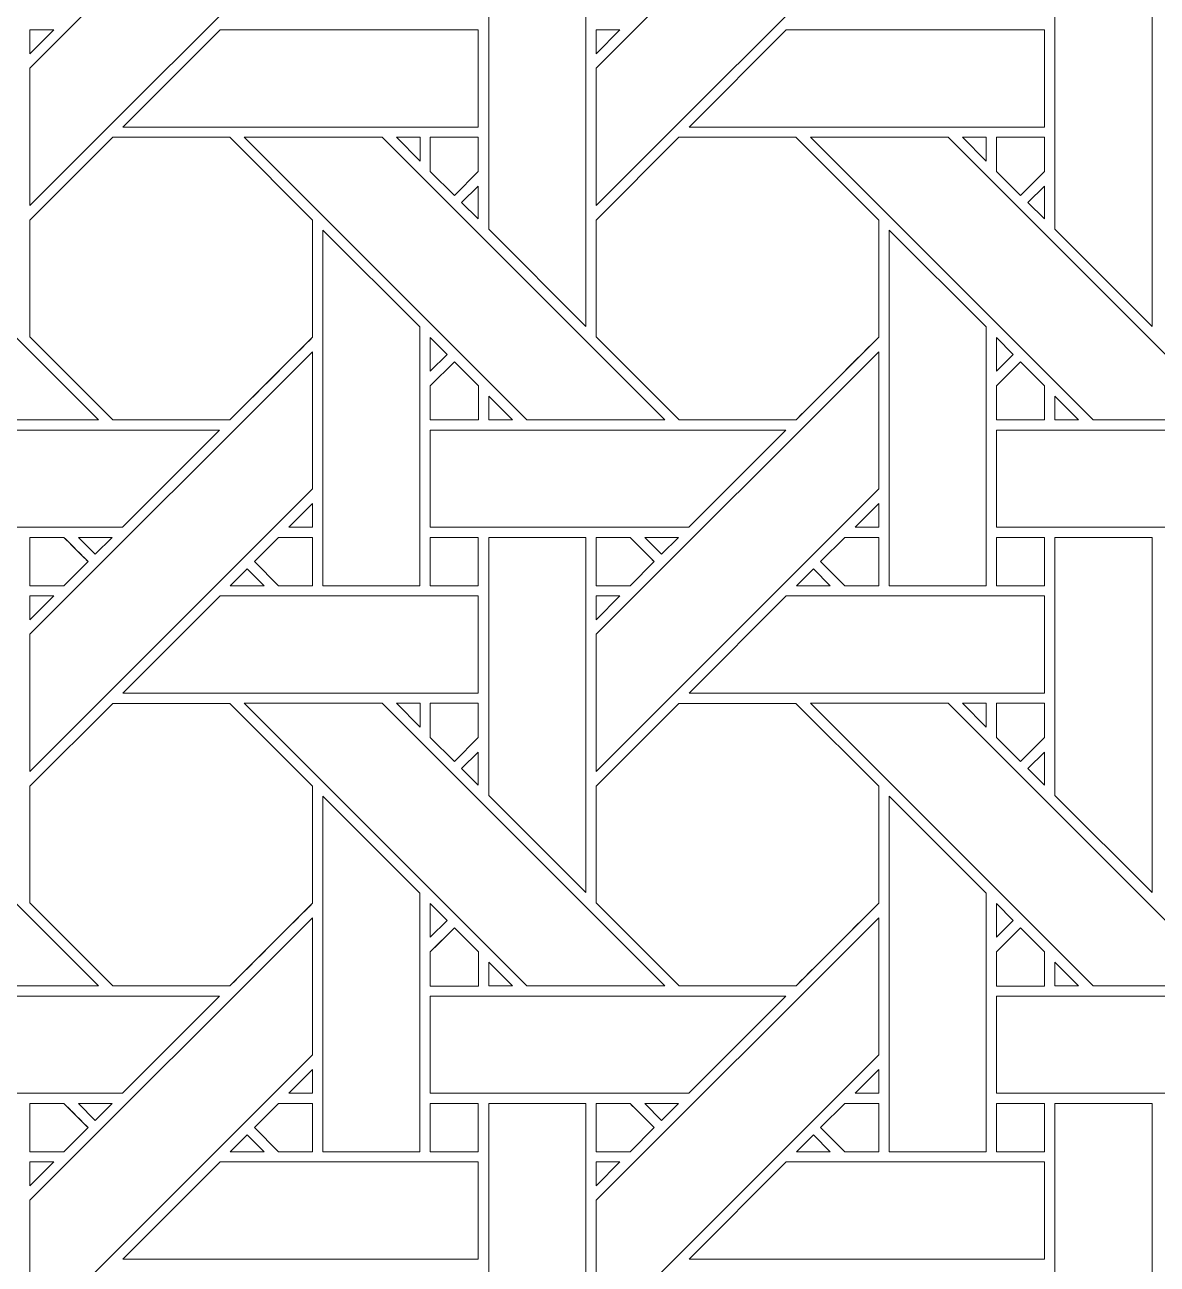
# Model space of a CAD drawing. Header units: inches. Extents: x 2.4 to 22.4, y -0.9 to 19.1.
# Drawn here: x 12.612 to 14.509, y 6.02 to 8.097 of the extents above; entities that cross this region are included whole.
import ezdxf

# ---------------------------------------------------------------- set-up
doc = ezdxf.new("R2010")
doc.units = ezdxf.units.IN
doc.header["$MEASUREMENT"] = 0
doc.layers.add('Design', color=7, linetype='Continuous', lineweight=0)

msp = doc.modelspace()

# ---------------------------------------------------------------- linework, layer by layer
at = {"layer": 'Design'}
for points, knots in [([(12.3829, 19.0948), (6.86, 19.0948), (2.3829, 14.6176), (2.3829, 9.0948), (2.3829, 3.5719), (6.86, -0.9052), (12.3829, -0.9052), (17.9057, -0.9052), (22.3829, 3.5719), (22.3829, 9.0948), (22.3829, 14.6176), (17.9057, 19.0948), (12.3829, 19.0948)], [0, 0, 0, 0, 1, 1, 1, 2, 2, 2, 3, 3, 3, 4, 4, 4, 4]), ([(12.3829, 17.972), (7.4801, 17.972), (3.5056, 13.9975), (3.5056, 9.0948), (3.5056, 4.192), (7.4801, 0.2175), (12.3829, 0.2175), (17.2856, 0.2175), (21.2601, 4.192), (21.2601, 9.0948), (21.2601, 13.9975), (17.2856, 17.972), (12.3829, 17.972)], [0, 0, 0, 0, 1, 1, 1, 2, 2, 2, 3, 3, 3, 4, 4, 4, 4]), ([(12.6204, 8.0244), (12.6204, 8.0244), (13.0941, 8.498), (13.0941, 8.498), (13.0941, 8.498), (13.0941, 8.2679), (13.0941, 8.2679), (13.0941, 8.2679), (12.6204, 7.7943), (12.6204, 7.7943), (12.6204, 7.7943), (12.6204, 8.0244), (12.6204, 8.0244)], [0, 0, 0, 0, 1, 1, 1, 2, 2, 2, 3, 3, 3, 4, 4, 4, 4]), ([(14.0428, 8.2679), (14.0428, 8.2679), (13.5691, 7.7943), (13.5691, 7.7943), (13.5691, 7.7943), (13.5691, 8.0244), (13.5691, 8.0244), (13.5691, 8.0244), (14.0428, 8.498), (14.0428, 8.498), (14.0428, 8.498), (14.0428, 8.2679), (14.0428, 8.2679)], [0, 0, 0, 0, 1, 1, 1, 2, 2, 2, 3, 3, 3, 4, 4, 4, 4]), ([(13.552, 8.1865), (13.552, 8.1865), (13.552, 7.5914), (13.552, 7.5914), (13.552, 7.5914), (13.3891, 7.7543), (13.3891, 7.7543), (13.3891, 7.7543), (13.3891, 8.1865), (13.3891, 8.1865), (13.3891, 8.1865), (13.552, 8.1865), (13.552, 8.1865)], [0, 0, 0, 0, 1, 1, 1, 2, 2, 2, 3, 3, 3, 4, 4, 4, 4]), ([(14.5007, 7.5914), (14.5007, 7.5914), (14.3378, 7.7543), (14.3378, 7.7543), (14.3378, 7.7543), (14.3378, 8.1865), (14.3378, 8.1865), (14.3378, 8.1865), (14.5007, 8.1865), (14.5007, 8.1865), (14.5007, 8.1865), (14.5007, 7.5914), (14.5007, 7.5914)], [0, 0, 0, 0, 1, 1, 1, 2, 2, 2, 3, 3, 3, 4, 4, 4, 4]), ([(12.6602, 8.0885), (12.6602, 8.0885), (12.6204, 8.0487), (12.6204, 8.0487), (12.6204, 8.0487), (12.6204, 8.0885), (12.6204, 8.0885), (12.6204, 8.0885), (12.6602, 8.0885), (12.6602, 8.0885)], [0, 0, 0, 0, 1, 1, 1, 2, 2, 2, 3, 3, 3, 3]), ([(12.9391, 8.0885), (12.9391, 8.0885), (13.3715, 8.0885), (13.3715, 8.0885), (13.3715, 8.0885), (13.3715, 7.9257), (13.3715, 7.9257), (13.3715, 7.9257), (12.7762, 7.9257), (12.7762, 7.9257), (12.7762, 7.9257), (12.9391, 8.0885), (12.9391, 8.0885)], [0, 0, 0, 0, 1, 1, 1, 2, 2, 2, 3, 3, 3, 4, 4, 4, 4]), ([(13.609, 8.0885), (13.609, 8.0885), (13.5691, 8.0487), (13.5691, 8.0487), (13.5691, 8.0487), (13.5691, 8.0885), (13.5691, 8.0885), (13.5691, 8.0885), (13.609, 8.0885), (13.609, 8.0885)], [0, 0, 0, 0, 1, 1, 1, 2, 2, 2, 3, 3, 3, 3]), ([(14.3203, 8.0885), (14.3203, 8.0885), (14.3203, 7.9257), (14.3203, 7.9257), (14.3203, 7.9257), (13.725, 7.9257), (13.725, 7.9257), (13.725, 7.9257), (13.8878, 8.0885), (13.8878, 8.0885), (13.8878, 8.0885), (14.3203, 8.0885), (14.3203, 8.0885)], [0, 0, 0, 0, 1, 1, 1, 2, 2, 2, 3, 3, 3, 4, 4, 4, 4]), ([(12.0308, 7.9086), (12.0308, 7.9086), (12.2618, 7.9086), (12.2618, 7.9086), (12.2618, 7.9086), (12.7354, 7.435), (12.7354, 7.435), (12.7354, 7.435), (12.5044, 7.435), (12.5044, 7.435), (12.5044, 7.435), (12.0308, 7.9086), (12.0308, 7.9086)], [0, 0, 0, 0, 1, 1, 1, 2, 2, 2, 3, 3, 3, 4, 4, 4, 4]), ([(12.7591, 7.9086), (12.7591, 7.9086), (12.9553, 7.9086), (12.9553, 7.9086), (12.9553, 7.9086), (13.0941, 7.7699), (13.0941, 7.7699), (13.0941, 7.7699), (13.0941, 7.5737), (13.0941, 7.5737), (13.0763, 7.5557), (12.9643, 7.444), (12.9553, 7.435), (12.9553, 7.435), (12.7596, 7.435), (12.7596, 7.435), (12.7596, 7.435), (12.6204, 7.5742), (12.6204, 7.5742), (12.6204, 7.5742), (12.6204, 7.7699), (12.6204, 7.7699), (12.6204, 7.7699), (12.7591, 7.9086), (12.7591, 7.9086)], [0, 0, 0, 0, 1, 1, 1, 2, 2, 2, 3, 3, 3, 4, 4, 4, 5, 5, 5, 6, 6, 6, 7, 7, 7, 8, 8, 8, 8]), ([(12.6204, 7.5742), (12.6204, 7.5742), (12.6204, 7.7699), (12.6204, 7.7699), (12.6204, 7.7699), (12.7591, 7.9086), (12.7591, 7.9086), (12.7591, 7.9086), (12.9553, 7.9086), (12.9553, 7.9086), (12.9553, 7.9086), (13.0941, 7.7699), (13.0941, 7.7699), (13.0941, 7.7699), (13.0941, 7.5737), (13.0941, 7.5737), (13.0757, 7.5551), (12.9639, 7.4435), (12.9553, 7.435), (12.9553, 7.435), (12.7596, 7.435), (12.7596, 7.435), (12.7596, 7.435), (12.6204, 7.5742), (12.6204, 7.5742)], [0, 0, 0, 0, 1, 1, 1, 2, 2, 2, 3, 3, 3, 4, 4, 4, 5, 5, 5, 6, 6, 6, 7, 7, 7, 8, 8, 8, 8]), ([(12.9795, 7.9086), (12.9795, 7.9086), (13.2105, 7.9086), (13.2105, 7.9086), (13.2105, 7.9086), (13.6841, 7.435), (13.6841, 7.435), (13.6841, 7.435), (13.4531, 7.435), (13.4531, 7.435), (13.4531, 7.435), (12.9795, 7.9086), (12.9795, 7.9086)], [0, 0, 0, 0, 1, 1, 1, 2, 2, 2, 3, 3, 3, 4, 4, 4, 4]), ([(13.2741, 7.9086), (13.2741, 7.9086), (13.2741, 7.8688), (13.2741, 7.8688), (13.2741, 7.8688), (13.2346, 7.9086), (13.2346, 7.9086), (13.2346, 7.9086), (13.2741, 7.9086), (13.2741, 7.9086)], [0, 0, 0, 0, 1, 1, 1, 2, 2, 2, 3, 3, 3, 3]), ([(13.2913, 7.8514), (13.2913, 7.8514), (13.2913, 7.9086), (13.2913, 7.9086), (13.2913, 7.9086), (13.3715, 7.9086), (13.3715, 7.9086), (13.3715, 7.9086), (13.3715, 7.851), (13.3715, 7.851), (13.3715, 7.851), (13.3316, 7.8111), (13.3316, 7.8111), (13.3316, 7.8111), (13.2913, 7.8514), (13.2913, 7.8514)], [0, 0, 0, 0, 1, 1, 1, 2, 2, 2, 3, 3, 3, 4, 4, 4, 5, 5, 5, 5]), ([(13.3316, 7.8111), (13.3316, 7.8111), (13.2913, 7.8514), (13.2913, 7.8514), (13.2913, 7.8514), (13.2913, 7.9086), (13.2913, 7.9086), (13.2913, 7.9086), (13.3715, 7.9086), (13.3715, 7.9086), (13.3715, 7.9086), (13.3715, 7.851), (13.3715, 7.851), (13.3715, 7.851), (13.3316, 7.8111), (13.3316, 7.8111)], [0, 0, 0, 0, 1, 1, 1, 2, 2, 2, 3, 3, 3, 4, 4, 4, 5, 5, 5, 5]), ([(13.7078, 7.9086), (13.7078, 7.9086), (13.904, 7.9086), (13.904, 7.9086), (13.904, 7.9086), (14.0428, 7.7699), (14.0428, 7.7699), (14.0428, 7.7699), (14.0428, 7.5737), (14.0428, 7.5737), (14.025, 7.5557), (13.9131, 7.444), (13.9041, 7.435), (13.9041, 7.435), (13.7084, 7.435), (13.7084, 7.435), (13.7084, 7.435), (13.5691, 7.5742), (13.5691, 7.5742), (13.5691, 7.5742), (13.5691, 7.7699), (13.5691, 7.7699), (13.5691, 7.7699), (13.7078, 7.9086), (13.7078, 7.9086)], [0, 0, 0, 0, 1, 1, 1, 2, 2, 2, 3, 3, 3, 4, 4, 4, 5, 5, 5, 6, 6, 6, 7, 7, 7, 8, 8, 8, 8]), ([(13.5691, 7.5742), (13.5691, 7.5742), (13.5691, 7.7699), (13.5691, 7.7699), (13.5691, 7.7699), (13.7078, 7.9086), (13.7078, 7.9086), (13.7078, 7.9086), (13.904, 7.9086), (13.904, 7.9086), (13.904, 7.9086), (14.0428, 7.7699), (14.0428, 7.7699), (14.0428, 7.7699), (14.0428, 7.5737), (14.0428, 7.5737), (14.0248, 7.5555), (13.9129, 7.4438), (13.9041, 7.435), (13.9041, 7.435), (13.7084, 7.435), (13.7084, 7.435), (13.7084, 7.435), (13.5691, 7.5742), (13.5691, 7.5742)], [0, 0, 0, 0, 1, 1, 1, 2, 2, 2, 3, 3, 3, 4, 4, 4, 5, 5, 5, 6, 6, 6, 7, 7, 7, 8, 8, 8, 8]), ([(13.9283, 7.9086), (13.9283, 7.9086), (14.1592, 7.9086), (14.1592, 7.9086), (14.1592, 7.9086), (14.6329, 7.435), (14.6329, 7.435), (14.6329, 7.435), (14.4018, 7.435), (14.4018, 7.435), (14.4018, 7.435), (13.9283, 7.9086), (13.9283, 7.9086)], [0, 0, 0, 0, 1, 1, 1, 2, 2, 2, 3, 3, 3, 4, 4, 4, 4]), ([(14.2228, 7.9086), (14.2228, 7.9086), (14.2228, 7.8688), (14.2228, 7.8688), (14.2228, 7.8688), (14.1833, 7.9086), (14.1833, 7.9086), (14.1833, 7.9086), (14.2228, 7.9086), (14.2228, 7.9086)], [0, 0, 0, 0, 1, 1, 1, 2, 2, 2, 3, 3, 3, 3]), ([(14.3203, 7.9086), (14.3203, 7.9086), (14.3203, 7.851), (14.3203, 7.851), (14.3203, 7.851), (14.2803, 7.8111), (14.2803, 7.8111), (14.2803, 7.8111), (14.24, 7.8514), (14.24, 7.8514), (14.24, 7.8514), (14.24, 7.9086), (14.24, 7.9086), (14.24, 7.9086), (14.3203, 7.9086), (14.3203, 7.9086)], [0, 0, 0, 0, 1, 1, 1, 2, 2, 2, 3, 3, 3, 4, 4, 4, 5, 5, 5, 5]), ([(14.2803, 7.8111), (14.2803, 7.8111), (14.24, 7.8514), (14.24, 7.8514), (14.24, 7.8514), (14.24, 7.9086), (14.24, 7.9086), (14.24, 7.9086), (14.3203, 7.9086), (14.3203, 7.9086), (14.3203, 7.9086), (14.3203, 7.851), (14.3203, 7.851), (14.3203, 7.851), (14.2803, 7.8111), (14.2803, 7.8111)], [0, 0, 0, 0, 1, 1, 1, 2, 2, 2, 3, 3, 3, 4, 4, 4, 5, 5, 5, 5]), ([(13.3715, 7.8268), (13.3715, 7.8268), (13.3715, 7.7716), (13.3715, 7.7716), (13.3715, 7.7716), (13.3438, 7.799), (13.3438, 7.799), (13.3438, 7.799), (13.3715, 7.8268), (13.3715, 7.8268)], [0, 0, 0, 0, 1, 1, 1, 2, 2, 2, 3, 3, 3, 3]), ([(14.3203, 7.8268), (14.3203, 7.8268), (14.3203, 7.7716), (14.3203, 7.7716), (14.3203, 7.7716), (14.2925, 7.799), (14.2925, 7.799), (14.2925, 7.799), (14.3203, 7.8268), (14.3203, 7.8268)], [0, 0, 0, 0, 1, 1, 1, 2, 2, 2, 3, 3, 3, 3]), ([(13.274, 7.5906), (13.274, 7.5906), (13.274, 7.157), (13.274, 7.157), (13.274, 7.157), (13.1112, 7.157), (13.1112, 7.157), (13.1112, 7.157), (13.1112, 7.7528), (13.1112, 7.7528), (13.1112, 7.7528), (13.274, 7.5906), (13.274, 7.5906)], [0, 0, 0, 0, 1, 1, 1, 2, 2, 2, 3, 3, 3, 4, 4, 4, 4]), ([(14.2227, 7.5906), (14.2227, 7.5906), (14.2227, 7.157), (14.2227, 7.157), (14.2227, 7.157), (14.0599, 7.157), (14.0599, 7.157), (14.0599, 7.157), (14.0599, 7.7528), (14.0599, 7.7528), (14.0599, 7.7528), (14.2227, 7.5906), (14.2227, 7.5906)], [0, 0, 0, 0, 1, 1, 1, 2, 2, 2, 3, 3, 3, 4, 4, 4, 4]), ([(13.2913, 7.5164), (13.2913, 7.5164), (13.2913, 7.5732), (13.2913, 7.5732), (13.2913, 7.5732), (13.3195, 7.5446), (13.3195, 7.5446), (13.3195, 7.5446), (13.2913, 7.5164), (13.2913, 7.5164)], [0, 0, 0, 0, 1, 1, 1, 2, 2, 2, 3, 3, 3, 3]), ([(14.24, 7.5164), (14.24, 7.5164), (14.24, 7.5732), (14.24, 7.5732), (14.24, 7.5732), (14.2682, 7.5446), (14.2682, 7.5446), (14.2682, 7.5446), (14.24, 7.5164), (14.24, 7.5164)], [0, 0, 0, 0, 1, 1, 1, 2, 2, 2, 3, 3, 3, 3]), ([(12.6204, 7.0756), (12.6204, 7.0756), (13.0941, 7.5492), (13.0941, 7.5492), (13.0941, 7.5492), (13.0941, 7.3192), (13.0941, 7.3192), (13.0941, 7.3192), (12.6204, 6.8455), (12.6204, 6.8455), (12.6204, 6.8455), (12.6204, 7.0756), (12.6204, 7.0756)], [0, 0, 0, 0, 1, 1, 1, 2, 2, 2, 3, 3, 3, 4, 4, 4, 4]), ([(13.5691, 7.0756), (13.5691, 7.0756), (14.0428, 7.5492), (14.0428, 7.5492), (14.0428, 7.5492), (14.0428, 7.3192), (14.0428, 7.3192), (14.0428, 7.3192), (13.5691, 6.8455), (13.5691, 6.8455), (13.5691, 6.8455), (13.5691, 7.0756), (13.5691, 7.0756)], [0, 0, 0, 0, 1, 1, 1, 2, 2, 2, 3, 3, 3, 4, 4, 4, 4]), ([(13.2913, 7.4347), (13.2913, 7.4347), (13.2913, 7.492), (13.2913, 7.492), (13.2913, 7.492), (13.3316, 7.5323), (13.3316, 7.5323), (13.3316, 7.5323), (13.3719, 7.492), (13.3719, 7.492), (13.3719, 7.492), (13.3719, 7.4347), (13.3719, 7.4347), (13.3719, 7.4347), (13.2913, 7.4347), (13.2913, 7.4347)], [0, 0, 0, 0, 1, 1, 1, 2, 2, 2, 3, 3, 3, 4, 4, 4, 5, 5, 5, 5]), ([(13.3316, 7.5323), (13.3316, 7.5323), (13.3719, 7.492), (13.3719, 7.492), (13.3719, 7.492), (13.3719, 7.4347), (13.3719, 7.4347), (13.3719, 7.4347), (13.2913, 7.4347), (13.2913, 7.4347), (13.2913, 7.4347), (13.2913, 7.492), (13.2913, 7.492), (13.2913, 7.492), (13.3316, 7.5323), (13.3316, 7.5323)], [0, 0, 0, 0, 1, 1, 1, 2, 2, 2, 3, 3, 3, 4, 4, 4, 5, 5, 5, 5]), ([(14.24, 7.4347), (14.24, 7.4347), (14.24, 7.492), (14.24, 7.492), (14.24, 7.492), (14.2803, 7.5323), (14.2803, 7.5323), (14.2803, 7.5323), (14.3207, 7.492), (14.3207, 7.492), (14.3207, 7.492), (14.3207, 7.4347), (14.3207, 7.4347), (14.3207, 7.4347), (14.24, 7.4347), (14.24, 7.4347)], [0, 0, 0, 0, 1, 1, 1, 2, 2, 2, 3, 3, 3, 4, 4, 4, 5, 5, 5, 5]), ([(14.24, 7.492), (14.24, 7.492), (14.2803, 7.5323), (14.2803, 7.5323), (14.2803, 7.5323), (14.3207, 7.492), (14.3207, 7.492), (14.3207, 7.492), (14.3207, 7.4347), (14.3207, 7.4347), (14.3207, 7.4347), (14.24, 7.4347), (14.24, 7.4347), (14.24, 7.4347), (14.24, 7.492), (14.24, 7.492)], [0, 0, 0, 0, 1, 1, 1, 2, 2, 2, 3, 3, 3, 4, 4, 4, 5, 5, 5, 5]), ([(13.4289, 7.4349), (13.4289, 7.4349), (13.3892, 7.4349), (13.3892, 7.4349), (13.3892, 7.4349), (13.3892, 7.4747), (13.3892, 7.4747), (13.3892, 7.4747), (13.4289, 7.4349), (13.4289, 7.4349)], [0, 0, 0, 0, 1, 1, 1, 2, 2, 2, 3, 3, 3, 3]), ([(14.3776, 7.4349), (14.3776, 7.4349), (14.3379, 7.4349), (14.3379, 7.4349), (14.3379, 7.4349), (14.3379, 7.4747), (14.3379, 7.4747), (14.3379, 7.4747), (14.3776, 7.4349), (14.3776, 7.4349)], [0, 0, 0, 0, 1, 1, 1, 2, 2, 2, 3, 3, 3, 3]), ([(12.3425, 7.255), (12.3425, 7.255), (12.3425, 7.4177), (12.3425, 7.4177), (12.3425, 7.4177), (12.9382, 7.4177), (12.9382, 7.4177), (12.9382, 7.4177), (12.7755, 7.255), (12.7755, 7.255), (12.7755, 7.255), (12.3425, 7.255), (12.3425, 7.255)], [0, 0, 0, 0, 1, 1, 1, 2, 2, 2, 3, 3, 3, 4, 4, 4, 4]), ([(13.2913, 7.255), (13.2913, 7.255), (13.2913, 7.4177), (13.2913, 7.4177), (13.2913, 7.4177), (13.887, 7.4177), (13.887, 7.4177), (13.887, 7.4177), (13.7242, 7.255), (13.7242, 7.255), (13.7242, 7.255), (13.2913, 7.255), (13.2913, 7.255)], [0, 0, 0, 0, 1, 1, 1, 2, 2, 2, 3, 3, 3, 4, 4, 4, 4]), ([(14.24, 7.255), (14.24, 7.255), (14.24, 7.4177), (14.24, 7.4177), (14.24, 7.4177), (14.8357, 7.4177), (14.8357, 7.4177), (14.8357, 7.4177), (14.673, 7.255), (14.673, 7.255), (14.673, 7.255), (14.24, 7.255), (14.24, 7.255)], [0, 0, 0, 0, 1, 1, 1, 2, 2, 2, 3, 3, 3, 4, 4, 4, 4]), ([(13.0543, 7.255), (13.0543, 7.255), (13.0941, 7.2948), (13.0941, 7.2948), (13.0941, 7.2948), (13.0941, 7.255), (13.0941, 7.255), (13.0941, 7.255), (13.0543, 7.255), (13.0543, 7.255)], [0, 0, 0, 0, 1, 1, 1, 2, 2, 2, 3, 3, 3, 3]), ([(14.003, 7.255), (14.003, 7.255), (14.0428, 7.2948), (14.0428, 7.2948), (14.0428, 7.2948), (14.0428, 7.255), (14.0428, 7.255), (14.0428, 7.255), (14.003, 7.255), (14.003, 7.255)], [0, 0, 0, 0, 1, 1, 1, 2, 2, 2, 3, 3, 3, 3]), ([(12.6775, 7.2377), (12.6826, 7.2326), (12.7134, 7.2018), (12.7178, 7.1974), (12.7178, 7.1974), (12.6774, 7.1569), (12.6774, 7.1569), (12.6774, 7.1569), (12.6204, 7.1569), (12.6204, 7.1569), (12.6204, 7.1569), (12.6204, 7.2377), (12.6204, 7.2377), (12.6204, 7.2377), (12.6775, 7.2377), (12.6775, 7.2377)], [0, 0, 0, 0, 1, 1, 1, 2, 2, 2, 3, 3, 3, 4, 4, 4, 5, 5, 5, 5]), ([(12.7178, 7.1974), (12.7178, 7.1974), (12.6774, 7.1569), (12.6774, 7.1569), (12.6774, 7.1569), (12.6204, 7.1569), (12.6204, 7.1569), (12.6204, 7.1569), (12.6204, 7.2377), (12.6204, 7.2377), (12.6204, 7.2377), (12.6775, 7.2377), (12.6775, 7.2377), (12.6829, 7.2323), (12.7178, 7.1974), (12.7178, 7.1974)], [0, 0, 0, 0, 1, 1, 1, 2, 2, 2, 3, 3, 3, 4, 4, 4, 5, 5, 5, 5]), ([(12.7018, 7.2377), (12.7018, 7.2377), (12.7583, 7.2377), (12.7583, 7.2377), (12.7583, 7.2377), (12.73, 7.2096), (12.73, 7.2096), (12.73, 7.2096), (12.7018, 7.2377), (12.7018, 7.2377)], [0, 0, 0, 0, 1, 1, 1, 2, 2, 2, 3, 3, 3, 3]), ([(13.037, 7.1569), (13.037, 7.1569), (12.9966, 7.1973), (12.9966, 7.1973), (12.9966, 7.1973), (13.037, 7.2377), (13.037, 7.2377), (13.037, 7.2377), (13.0941, 7.2377), (13.0941, 7.2377), (13.0941, 7.2377), (13.0941, 7.1569), (13.0941, 7.1569), (13.0941, 7.1569), (13.037, 7.1569), (13.037, 7.1569)], [0, 0, 0, 0, 1, 1, 1, 2, 2, 2, 3, 3, 3, 4, 4, 4, 5, 5, 5, 5]), ([(12.9966, 7.1973), (12.9966, 7.1973), (13.037, 7.2377), (13.037, 7.2377), (13.037, 7.2377), (13.0941, 7.2377), (13.0941, 7.2377), (13.0941, 7.2377), (13.0941, 7.1569), (13.0941, 7.1569), (13.0941, 7.1569), (13.037, 7.1569), (13.037, 7.1569), (13.037, 7.1569), (12.9966, 7.1973), (12.9966, 7.1973)], [0, 0, 0, 0, 1, 1, 1, 2, 2, 2, 3, 3, 3, 4, 4, 4, 5, 5, 5, 5]), ([(13.2913, 7.1569), (13.2913, 7.1569), (13.2913, 7.2377), (13.2913, 7.2377), (13.2913, 7.2377), (13.3715, 7.2377), (13.3715, 7.2377), (13.3715, 7.2377), (13.3715, 7.1569), (13.3715, 7.1569), (13.3715, 7.1569), (13.2913, 7.1569), (13.2913, 7.1569)], [0, 0, 0, 0, 1, 1, 1, 2, 2, 2, 3, 3, 3, 4, 4, 4, 4]), ([(13.3715, 7.2377), (13.3715, 7.2377), (13.3715, 7.1569), (13.3715, 7.1569), (13.3715, 7.1569), (13.2913, 7.1569), (13.2913, 7.1569), (13.2913, 7.1569), (13.2913, 7.2377), (13.2913, 7.2377), (13.2913, 7.2377), (13.3715, 7.2377), (13.3715, 7.2377)], [0, 0, 0, 0, 1, 1, 1, 2, 2, 2, 3, 3, 3, 4, 4, 4, 4]), ([(13.552, 7.2377), (13.552, 7.2377), (13.552, 6.6426), (13.552, 6.6426), (13.552, 6.6426), (13.3891, 6.8055), (13.3891, 6.8055), (13.3891, 6.8055), (13.3891, 7.2377), (13.3891, 7.2377), (13.3891, 7.2377), (13.552, 7.2377), (13.552, 7.2377)], [0, 0, 0, 0, 1, 1, 1, 2, 2, 2, 3, 3, 3, 4, 4, 4, 4]), ([(13.6262, 7.2377), (13.6313, 7.2326), (13.6621, 7.2018), (13.6665, 7.1974), (13.6665, 7.1974), (13.6261, 7.1569), (13.6261, 7.1569), (13.6261, 7.1569), (13.5691, 7.1569), (13.5691, 7.1569), (13.5691, 7.1569), (13.5691, 7.2377), (13.5691, 7.2377), (13.5691, 7.2377), (13.6262, 7.2377), (13.6262, 7.2377)], [0, 0, 0, 0, 1, 1, 1, 2, 2, 2, 3, 3, 3, 4, 4, 4, 5, 5, 5, 5]), ([(13.5691, 7.1569), (13.5691, 7.1569), (13.5691, 7.2377), (13.5691, 7.2377), (13.5691, 7.2377), (13.6262, 7.2377), (13.6262, 7.2377), (13.6316, 7.2323), (13.6665, 7.1974), (13.6665, 7.1974), (13.6665, 7.1974), (13.6261, 7.1569), (13.6261, 7.1569), (13.6261, 7.1569), (13.5691, 7.1569), (13.5691, 7.1569)], [0, 0, 0, 0, 1, 1, 1, 2, 2, 2, 3, 3, 3, 4, 4, 4, 5, 5, 5, 5]), ([(13.6505, 7.2377), (13.6505, 7.2377), (13.707, 7.2377), (13.707, 7.2377), (13.707, 7.2377), (13.6787, 7.2096), (13.6787, 7.2096), (13.6787, 7.2096), (13.6505, 7.2377), (13.6505, 7.2377)], [0, 0, 0, 0, 1, 1, 1, 2, 2, 2, 3, 3, 3, 3]), ([(14.0428, 7.2377), (14.0428, 7.2377), (14.0428, 7.1569), (14.0428, 7.1569), (14.0428, 7.1569), (13.9857, 7.1569), (13.9857, 7.1569), (13.9857, 7.1569), (13.9453, 7.1973), (13.9453, 7.1973), (13.9453, 7.1973), (13.9858, 7.2377), (13.9858, 7.2377), (13.9858, 7.2377), (14.0428, 7.2377), (14.0428, 7.2377)], [0, 0, 0, 0, 1, 1, 1, 2, 2, 2, 3, 3, 3, 4, 4, 4, 5, 5, 5, 5]), ([(13.9453, 7.1973), (13.9453, 7.1973), (13.9858, 7.2377), (13.9858, 7.2377), (13.9858, 7.2377), (14.0428, 7.2377), (14.0428, 7.2377), (14.0428, 7.2377), (14.0428, 7.1569), (14.0428, 7.1569), (14.0428, 7.1569), (13.9857, 7.1569), (13.9857, 7.1569), (13.9857, 7.1569), (13.9453, 7.1973), (13.9453, 7.1973)], [0, 0, 0, 0, 1, 1, 1, 2, 2, 2, 3, 3, 3, 4, 4, 4, 5, 5, 5, 5]), ([(14.24, 7.2377), (14.24, 7.2377), (14.3203, 7.2377), (14.3203, 7.2377), (14.3203, 7.2377), (14.3203, 7.1569), (14.3203, 7.1569), (14.3203, 7.1569), (14.24, 7.1569), (14.24, 7.1569), (14.24, 7.1569), (14.24, 7.2377), (14.24, 7.2377)], [0, 0, 0, 0, 1, 1, 1, 2, 2, 2, 3, 3, 3, 4, 4, 4, 4]), ([(14.24, 7.1569), (14.24, 7.1569), (14.24, 7.2377), (14.24, 7.2377), (14.24, 7.2377), (14.3203, 7.2377), (14.3203, 7.2377), (14.3203, 7.2377), (14.3203, 7.1569), (14.3203, 7.1569), (14.3203, 7.1569), (14.24, 7.1569), (14.24, 7.1569)], [0, 0, 0, 0, 1, 1, 1, 2, 2, 2, 3, 3, 3, 4, 4, 4, 4]), ([(14.5007, 7.2377), (14.5007, 7.2377), (14.5007, 6.6426), (14.5007, 6.6426), (14.5007, 6.6426), (14.3378, 6.8055), (14.3378, 6.8055), (14.3378, 6.8055), (14.3378, 7.2377), (14.3378, 7.2377), (14.3378, 7.2377), (14.5007, 7.2377), (14.5007, 7.2377)], [0, 0, 0, 0, 1, 1, 1, 2, 2, 2, 3, 3, 3, 4, 4, 4, 4]), ([(13.0127, 7.157), (13.0127, 7.157), (12.9562, 7.157), (12.9562, 7.157), (12.9562, 7.157), (12.9845, 7.1852), (12.9845, 7.1852), (12.9845, 7.1852), (13.0127, 7.157), (13.0127, 7.157)], [0, 0, 0, 0, 1, 1, 1, 2, 2, 2, 3, 3, 3, 3]), ([(13.9615, 7.157), (13.9615, 7.157), (13.905, 7.157), (13.905, 7.157), (13.905, 7.157), (13.9332, 7.1852), (13.9332, 7.1852), (13.9332, 7.1852), (13.9615, 7.157), (13.9615, 7.157)], [0, 0, 0, 0, 1, 1, 1, 2, 2, 2, 3, 3, 3, 3]), ([(12.6602, 7.1398), (12.6602, 7.1398), (12.6204, 7.1), (12.6204, 7.1), (12.6204, 7.1), (12.6204, 7.1398), (12.6204, 7.1398), (12.6204, 7.1398), (12.6602, 7.1398), (12.6602, 7.1398)], [0, 0, 0, 0, 1, 1, 1, 2, 2, 2, 3, 3, 3, 3]), ([(12.7762, 6.977), (12.7762, 6.977), (12.9391, 7.1398), (12.9391, 7.1398), (12.9391, 7.1398), (13.3715, 7.1398), (13.3715, 7.1398), (13.3715, 7.1398), (13.3715, 6.977), (13.3715, 6.977), (13.3715, 6.977), (12.7762, 6.977), (12.7762, 6.977)], [0, 0, 0, 0, 1, 1, 1, 2, 2, 2, 3, 3, 3, 4, 4, 4, 4]), ([(13.609, 7.1398), (13.609, 7.1398), (13.5691, 7.1), (13.5691, 7.1), (13.5691, 7.1), (13.5691, 7.1398), (13.5691, 7.1398), (13.5691, 7.1398), (13.609, 7.1398), (13.609, 7.1398)], [0, 0, 0, 0, 1, 1, 1, 2, 2, 2, 3, 3, 3, 3]), ([(13.725, 6.977), (13.725, 6.977), (13.8878, 7.1398), (13.8878, 7.1398), (13.8878, 7.1398), (14.3203, 7.1398), (14.3203, 7.1398), (14.3203, 7.1398), (14.3203, 6.977), (14.3203, 6.977), (14.3203, 6.977), (13.725, 6.977), (13.725, 6.977)], [0, 0, 0, 0, 1, 1, 1, 2, 2, 2, 3, 3, 3, 4, 4, 4, 4]), ([(12.0308, 6.9599), (12.0308, 6.9599), (12.2618, 6.9599), (12.2618, 6.9599), (12.2618, 6.9599), (12.7354, 6.4862), (12.7354, 6.4862), (12.7354, 6.4862), (12.5044, 6.4862), (12.5044, 6.4862), (12.5044, 6.4862), (12.0308, 6.9599), (12.0308, 6.9599)], [0, 0, 0, 0, 1, 1, 1, 2, 2, 2, 3, 3, 3, 4, 4, 4, 4]), ([(12.7591, 6.9598), (12.7591, 6.9598), (12.9553, 6.9598), (12.9553, 6.9598), (12.9553, 6.9598), (13.0941, 6.8211), (13.0941, 6.8211), (13.0941, 6.8211), (13.0941, 6.6249), (13.0941, 6.6249), (13.0763, 6.607), (12.9643, 6.4952), (12.9553, 6.4862), (12.9553, 6.4862), (12.7596, 6.4862), (12.7596, 6.4862), (12.7596, 6.4862), (12.6204, 6.6255), (12.6204, 6.6255), (12.6204, 6.6255), (12.6204, 6.8211), (12.6204, 6.8211), (12.6204, 6.8211), (12.7591, 6.9598), (12.7591, 6.9598)], [0, 0, 0, 0, 1, 1, 1, 2, 2, 2, 3, 3, 3, 4, 4, 4, 5, 5, 5, 6, 6, 6, 7, 7, 7, 8, 8, 8, 8]), ([(12.6204, 6.8211), (12.6204, 6.8211), (12.7591, 6.9598), (12.7591, 6.9598), (12.7591, 6.9598), (12.9553, 6.9598), (12.9553, 6.9598), (12.9553, 6.9598), (13.0941, 6.8211), (13.0941, 6.8211), (13.0941, 6.8211), (13.0941, 6.6249), (13.0941, 6.6249), (13.0756, 6.6063), (12.9638, 6.4947), (12.9553, 6.4862), (12.9553, 6.4862), (12.7596, 6.4862), (12.7596, 6.4862), (12.7596, 6.4862), (12.6204, 6.6255), (12.6204, 6.6255), (12.6204, 6.6255), (12.6204, 6.8211), (12.6204, 6.8211)], [0, 0, 0, 0, 1, 1, 1, 2, 2, 2, 3, 3, 3, 4, 4, 4, 5, 5, 5, 6, 6, 6, 7, 7, 7, 8, 8, 8, 8]), ([(12.9795, 6.9599), (12.9795, 6.9599), (13.2105, 6.9599), (13.2105, 6.9599), (13.2105, 6.9599), (13.6841, 6.4862), (13.6841, 6.4862), (13.6841, 6.4862), (13.4531, 6.4862), (13.4531, 6.4862), (13.4531, 6.4862), (12.9795, 6.9599), (12.9795, 6.9599)], [0, 0, 0, 0, 1, 1, 1, 2, 2, 2, 3, 3, 3, 4, 4, 4, 4]), ([(13.2741, 6.9599), (13.2741, 6.9599), (13.2741, 6.92), (13.2741, 6.92), (13.2741, 6.92), (13.2346, 6.9599), (13.2346, 6.9599), (13.2346, 6.9599), (13.2741, 6.9599), (13.2741, 6.9599)], [0, 0, 0, 0, 1, 1, 1, 2, 2, 2, 3, 3, 3, 3]), ([(13.2913, 6.9027), (13.2913, 6.9027), (13.2913, 6.9599), (13.2913, 6.9599), (13.2913, 6.9599), (13.3715, 6.9599), (13.3715, 6.9599), (13.3715, 6.9599), (13.3715, 6.9023), (13.3715, 6.9023), (13.3715, 6.9023), (13.3316, 6.8623), (13.3316, 6.8623), (13.3316, 6.8623), (13.2913, 6.9027), (13.2913, 6.9027)], [0, 0, 0, 0, 1, 1, 1, 2, 2, 2, 3, 3, 3, 4, 4, 4, 5, 5, 5, 5]), ([(13.3316, 6.8623), (13.3316, 6.8623), (13.2913, 6.9027), (13.2913, 6.9027), (13.2913, 6.9027), (13.2913, 6.9599), (13.2913, 6.9599), (13.2913, 6.9599), (13.3715, 6.9599), (13.3715, 6.9599), (13.3715, 6.9599), (13.3715, 6.9023), (13.3715, 6.9023), (13.3715, 6.9023), (13.3316, 6.8623), (13.3316, 6.8623)], [0, 0, 0, 0, 1, 1, 1, 2, 2, 2, 3, 3, 3, 4, 4, 4, 5, 5, 5, 5]), ([(13.7078, 6.9598), (13.7078, 6.9598), (13.904, 6.9598), (13.904, 6.9598), (13.904, 6.9598), (14.0428, 6.8211), (14.0428, 6.8211), (14.0428, 6.8211), (14.0428, 6.6249), (14.0428, 6.6249), (14.025, 6.607), (13.9131, 6.4952), (13.9041, 6.4862), (13.9041, 6.4862), (13.7084, 6.4862), (13.7084, 6.4862), (13.7084, 6.4862), (13.5691, 6.6255), (13.5691, 6.6255), (13.5691, 6.6255), (13.5691, 6.8211), (13.5691, 6.8211), (13.5691, 6.8211), (13.7078, 6.9598), (13.7078, 6.9598)], [0, 0, 0, 0, 1, 1, 1, 2, 2, 2, 3, 3, 3, 4, 4, 4, 5, 5, 5, 6, 6, 6, 7, 7, 7, 8, 8, 8, 8]), ([(13.5691, 6.6255), (13.5691, 6.6255), (13.5691, 6.8211), (13.5691, 6.8211), (13.5691, 6.8211), (13.7078, 6.9598), (13.7078, 6.9598), (13.7078, 6.9598), (13.904, 6.9598), (13.904, 6.9598), (13.904, 6.9598), (14.0428, 6.8211), (14.0428, 6.8211), (14.0428, 6.8211), (14.0428, 6.6249), (14.0428, 6.6249), (14.0247, 6.6067), (13.9129, 6.495), (13.9041, 6.4862), (13.9041, 6.4862), (13.7084, 6.4862), (13.7084, 6.4862), (13.7084, 6.4862), (13.5691, 6.6255), (13.5691, 6.6255)], [0, 0, 0, 0, 1, 1, 1, 2, 2, 2, 3, 3, 3, 4, 4, 4, 5, 5, 5, 6, 6, 6, 7, 7, 7, 8, 8, 8, 8]), ([(13.9283, 6.9599), (13.9283, 6.9599), (14.1592, 6.9599), (14.1592, 6.9599), (14.1592, 6.9599), (14.6329, 6.4862), (14.6329, 6.4862), (14.6329, 6.4862), (14.4018, 6.4862), (14.4018, 6.4862), (14.4018, 6.4862), (13.9283, 6.9599), (13.9283, 6.9599)], [0, 0, 0, 0, 1, 1, 1, 2, 2, 2, 3, 3, 3, 4, 4, 4, 4]), ([(14.2228, 6.9599), (14.2228, 6.9599), (14.2228, 6.92), (14.2228, 6.92), (14.2228, 6.92), (14.1833, 6.9599), (14.1833, 6.9599), (14.1833, 6.9599), (14.2228, 6.9599), (14.2228, 6.9599)], [0, 0, 0, 0, 1, 1, 1, 2, 2, 2, 3, 3, 3, 3]), ([(14.3203, 6.9599), (14.3203, 6.9599), (14.3203, 6.9023), (14.3203, 6.9023), (14.3203, 6.9023), (14.2803, 6.8623), (14.2803, 6.8623), (14.2803, 6.8623), (14.24, 6.9027), (14.24, 6.9027), (14.24, 6.9027), (14.24, 6.9599), (14.24, 6.9599), (14.24, 6.9599), (14.3203, 6.9599), (14.3203, 6.9599)], [0, 0, 0, 0, 1, 1, 1, 2, 2, 2, 3, 3, 3, 4, 4, 4, 5, 5, 5, 5]), ([(14.2803, 6.8623), (14.2803, 6.8623), (14.24, 6.9027), (14.24, 6.9027), (14.24, 6.9027), (14.24, 6.9599), (14.24, 6.9599), (14.24, 6.9599), (14.3203, 6.9599), (14.3203, 6.9599), (14.3203, 6.9599), (14.3203, 6.9023), (14.3203, 6.9023), (14.3203, 6.9023), (14.2803, 6.8623), (14.2803, 6.8623)], [0, 0, 0, 0, 1, 1, 1, 2, 2, 2, 3, 3, 3, 4, 4, 4, 5, 5, 5, 5]), ([(13.3715, 6.878), (13.3715, 6.878), (13.3715, 6.8229), (13.3715, 6.8229), (13.3715, 6.8229), (13.3438, 6.8503), (13.3438, 6.8503), (13.3438, 6.8503), (13.3715, 6.878), (13.3715, 6.878)], [0, 0, 0, 0, 1, 1, 1, 2, 2, 2, 3, 3, 3, 3]), ([(14.3203, 6.878), (14.3203, 6.878), (14.3203, 6.8229), (14.3203, 6.8229), (14.3203, 6.8229), (14.2925, 6.8503), (14.2925, 6.8503), (14.2925, 6.8503), (14.3203, 6.878), (14.3203, 6.878)], [0, 0, 0, 0, 1, 1, 1, 2, 2, 2, 3, 3, 3, 3]), ([(13.274, 6.6419), (13.274, 6.6419), (13.274, 6.2082), (13.274, 6.2082), (13.274, 6.2082), (13.1112, 6.2082), (13.1112, 6.2082), (13.1112, 6.2082), (13.1112, 6.8041), (13.1112, 6.8041), (13.1112, 6.8041), (13.274, 6.6419), (13.274, 6.6419)], [0, 0, 0, 0, 1, 1, 1, 2, 2, 2, 3, 3, 3, 4, 4, 4, 4]), ([(14.2227, 6.6419), (14.2227, 6.6419), (14.2227, 6.2082), (14.2227, 6.2082), (14.2227, 6.2082), (14.0599, 6.2082), (14.0599, 6.2082), (14.0599, 6.2082), (14.0599, 6.8041), (14.0599, 6.8041), (14.0599, 6.8041), (14.2227, 6.6419), (14.2227, 6.6419)], [0, 0, 0, 0, 1, 1, 1, 2, 2, 2, 3, 3, 3, 4, 4, 4, 4]), ([(13.2913, 6.5677), (13.2913, 6.5677), (13.2913, 6.6244), (13.2913, 6.6244), (13.2913, 6.6244), (13.3195, 6.5958), (13.3195, 6.5958), (13.3195, 6.5958), (13.2913, 6.5677), (13.2913, 6.5677)], [0, 0, 0, 0, 1, 1, 1, 2, 2, 2, 3, 3, 3, 3]), ([(14.24, 6.5677), (14.24, 6.5677), (14.24, 6.6244), (14.24, 6.6244), (14.24, 6.6244), (14.2682, 6.5958), (14.2682, 6.5958), (14.2682, 6.5958), (14.24, 6.5677), (14.24, 6.5677)], [0, 0, 0, 0, 1, 1, 1, 2, 2, 2, 3, 3, 3, 3]), ([(12.6204, 6.1269), (12.6204, 6.1269), (13.0941, 6.6005), (13.0941, 6.6005), (13.0941, 6.6005), (13.0941, 6.3705), (13.0941, 6.3705), (13.0941, 6.3705), (12.6204, 5.8968), (12.6204, 5.8968), (12.6204, 5.8968), (12.6204, 6.1269), (12.6204, 6.1269)], [0, 0, 0, 0, 1, 1, 1, 2, 2, 2, 3, 3, 3, 4, 4, 4, 4]), ([(13.5691, 6.1269), (13.5691, 6.1269), (14.0428, 6.6005), (14.0428, 6.6005), (14.0428, 6.6005), (14.0428, 6.3705), (14.0428, 6.3705), (14.0428, 6.3705), (13.5691, 5.8968), (13.5691, 5.8968), (13.5691, 5.8968), (13.5691, 6.1269), (13.5691, 6.1269)], [0, 0, 0, 0, 1, 1, 1, 2, 2, 2, 3, 3, 3, 4, 4, 4, 4]), ([(13.2913, 6.486), (13.2913, 6.486), (13.2913, 6.5433), (13.2913, 6.5433), (13.2913, 6.5433), (13.3316, 6.5836), (13.3316, 6.5836), (13.3316, 6.5836), (13.3719, 6.5433), (13.3719, 6.5433), (13.3719, 6.5433), (13.3719, 6.486), (13.3719, 6.486), (13.3719, 6.486), (13.2913, 6.486), (13.2913, 6.486)], [0, 0, 0, 0, 1, 1, 1, 2, 2, 2, 3, 3, 3, 4, 4, 4, 5, 5, 5, 5]), ([(13.3049, 6.5569), (13.3049, 6.5569), (13.3316, 6.5836), (13.3316, 6.5836), (13.3316, 6.5836), (13.3719, 6.5433), (13.3719, 6.5433), (13.3719, 6.5433), (13.3719, 6.486), (13.3719, 6.486), (13.3719, 6.486), (13.2913, 6.486), (13.2913, 6.486), (13.2913, 6.486), (13.2913, 6.5433), (13.2913, 6.5433), (13.2913, 6.5433), (13.3049, 6.5569), (13.3049, 6.5569)], [0, 0, 0, 0, 1, 1, 1, 2, 2, 2, 3, 3, 3, 4, 4, 4, 5, 5, 5, 6, 6, 6, 6]), ([(14.24, 6.486), (14.24, 6.486), (14.24, 6.5433), (14.24, 6.5433), (14.24, 6.5433), (14.2803, 6.5836), (14.2803, 6.5836), (14.2803, 6.5836), (14.3207, 6.5433), (14.3207, 6.5433), (14.3207, 6.5433), (14.3207, 6.486), (14.3207, 6.486), (14.3207, 6.486), (14.24, 6.486), (14.24, 6.486)], [0, 0, 0, 0, 1, 1, 1, 2, 2, 2, 3, 3, 3, 4, 4, 4, 5, 5, 5, 5]), ([(14.24, 6.5433), (14.24, 6.5433), (14.2803, 6.5836), (14.2803, 6.5836), (14.2803, 6.5836), (14.3207, 6.5433), (14.3207, 6.5433), (14.3207, 6.5433), (14.3207, 6.486), (14.3207, 6.486), (14.3207, 6.486), (14.24, 6.486), (14.24, 6.486), (14.24, 6.486), (14.24, 6.5433), (14.24, 6.5433)], [0, 0, 0, 0, 1, 1, 1, 2, 2, 2, 3, 3, 3, 4, 4, 4, 5, 5, 5, 5]), ([(13.4289, 6.4862), (13.4289, 6.4862), (13.3892, 6.4862), (13.3892, 6.4862), (13.3892, 6.4862), (13.3892, 6.526), (13.3892, 6.526), (13.3892, 6.526), (13.4289, 6.4862), (13.4289, 6.4862)], [0, 0, 0, 0, 1, 1, 1, 2, 2, 2, 3, 3, 3, 3]), ([(14.3776, 6.4862), (14.3776, 6.4862), (14.3379, 6.4862), (14.3379, 6.4862), (14.3379, 6.4862), (14.3379, 6.526), (14.3379, 6.526), (14.3379, 6.526), (14.3776, 6.4862), (14.3776, 6.4862)], [0, 0, 0, 0, 1, 1, 1, 2, 2, 2, 3, 3, 3, 3]), ([(12.3425, 6.3063), (12.3425, 6.3063), (12.3425, 6.469), (12.3425, 6.469), (12.3425, 6.469), (12.9382, 6.469), (12.9382, 6.469), (12.9382, 6.469), (12.7755, 6.3063), (12.7755, 6.3063), (12.7755, 6.3063), (12.3425, 6.3063), (12.3425, 6.3063)], [0, 0, 0, 0, 1, 1, 1, 2, 2, 2, 3, 3, 3, 4, 4, 4, 4]), ([(13.2913, 6.3063), (13.2913, 6.3063), (13.2913, 6.469), (13.2913, 6.469), (13.2913, 6.469), (13.887, 6.469), (13.887, 6.469), (13.887, 6.469), (13.7242, 6.3063), (13.7242, 6.3063), (13.7242, 6.3063), (13.2913, 6.3063), (13.2913, 6.3063)], [0, 0, 0, 0, 1, 1, 1, 2, 2, 2, 3, 3, 3, 4, 4, 4, 4]), ([(14.24, 6.3063), (14.24, 6.3063), (14.24, 6.469), (14.24, 6.469), (14.24, 6.469), (14.8357, 6.469), (14.8357, 6.469), (14.8357, 6.469), (14.673, 6.3063), (14.673, 6.3063), (14.673, 6.3063), (14.24, 6.3063), (14.24, 6.3063)], [0, 0, 0, 0, 1, 1, 1, 2, 2, 2, 3, 3, 3, 4, 4, 4, 4]), ([(13.0543, 6.3063), (13.0543, 6.3063), (13.0941, 6.3461), (13.0941, 6.3461), (13.0941, 6.3461), (13.0941, 6.3063), (13.0941, 6.3063), (13.0941, 6.3063), (13.0543, 6.3063), (13.0543, 6.3063)], [0, 0, 0, 0, 1, 1, 1, 2, 2, 2, 3, 3, 3, 3]), ([(14.003, 6.3063), (14.003, 6.3063), (14.0428, 6.3461), (14.0428, 6.3461), (14.0428, 6.3461), (14.0428, 6.3063), (14.0428, 6.3063), (14.0428, 6.3063), (14.003, 6.3063), (14.003, 6.3063)], [0, 0, 0, 0, 1, 1, 1, 2, 2, 2, 3, 3, 3, 3]), ([(12.6775, 6.289), (12.6826, 6.2839), (12.7134, 6.2531), (12.7178, 6.2486), (12.7178, 6.2486), (12.6774, 6.2082), (12.6774, 6.2082), (12.6774, 6.2082), (12.6204, 6.2082), (12.6204, 6.2082), (12.6204, 6.2082), (12.6204, 6.289), (12.6204, 6.289), (12.6204, 6.289), (12.6775, 6.289), (12.6775, 6.289)], [0, 0, 0, 0, 1, 1, 1, 2, 2, 2, 3, 3, 3, 4, 4, 4, 5, 5, 5, 5]), ([(12.6204, 6.289), (12.6204, 6.289), (12.6775, 6.289), (12.6775, 6.289), (12.6829, 6.2836), (12.7178, 6.2486), (12.7178, 6.2486), (12.7178, 6.2486), (12.6774, 6.2082), (12.6774, 6.2082), (12.6774, 6.2082), (12.6204, 6.2082), (12.6204, 6.2082), (12.6204, 6.2082), (12.6204, 6.289), (12.6204, 6.289)], [0, 0, 0, 0, 1, 1, 1, 2, 2, 2, 3, 3, 3, 4, 4, 4, 5, 5, 5, 5]), ([(12.7583, 6.289), (12.7583, 6.289), (12.73, 6.2608), (12.73, 6.2608), (12.73, 6.2608), (12.7018, 6.289), (12.7018, 6.289), (12.7018, 6.289), (12.7583, 6.289), (12.7583, 6.289)], [0, 0, 0, 0, 1, 1, 1, 2, 2, 2, 3, 3, 3, 3]), ([(13.037, 6.2082), (13.037, 6.2082), (12.9966, 6.2486), (12.9966, 6.2486), (12.9966, 6.2486), (13.037, 6.289), (13.037, 6.289), (13.037, 6.289), (13.0941, 6.289), (13.0941, 6.289), (13.0941, 6.289), (13.0941, 6.2082), (13.0941, 6.2082), (13.0941, 6.2082), (13.037, 6.2082), (13.037, 6.2082)], [0, 0, 0, 0, 1, 1, 1, 2, 2, 2, 3, 3, 3, 4, 4, 4, 5, 5, 5, 5]), ([(12.9966, 6.2486), (12.9966, 6.2486), (13.037, 6.289), (13.037, 6.289), (13.037, 6.289), (13.0941, 6.289), (13.0941, 6.289), (13.0941, 6.289), (13.0941, 6.2082), (13.0941, 6.2082), (13.0941, 6.2082), (13.037, 6.2082), (13.037, 6.2082), (13.037, 6.2082), (12.9966, 6.2486), (12.9966, 6.2486)], [0, 0, 0, 0, 1, 1, 1, 2, 2, 2, 3, 3, 3, 4, 4, 4, 5, 5, 5, 5]), ([(13.2913, 6.2082), (13.2913, 6.2082), (13.2913, 6.289), (13.2913, 6.289), (13.2913, 6.289), (13.3715, 6.289), (13.3715, 6.289), (13.3715, 6.289), (13.3715, 6.2082), (13.3715, 6.2082), (13.3715, 6.2082), (13.2913, 6.2082), (13.2913, 6.2082)], [0, 0, 0, 0, 1, 1, 1, 2, 2, 2, 3, 3, 3, 4, 4, 4, 4]), ([(13.3715, 6.289), (13.3715, 6.289), (13.3715, 6.2082), (13.3715, 6.2082), (13.3715, 6.2082), (13.2913, 6.2082), (13.2913, 6.2082), (13.2913, 6.2082), (13.2913, 6.289), (13.2913, 6.289), (13.2913, 6.289), (13.3715, 6.289), (13.3715, 6.289)], [0, 0, 0, 0, 1, 1, 1, 2, 2, 2, 3, 3, 3, 4, 4, 4, 4]), ([(13.552, 6.289), (13.552, 6.289), (13.552, 5.6939), (13.552, 5.6939), (13.552, 5.6939), (13.3891, 5.8568), (13.3891, 5.8568), (13.3891, 5.8568), (13.3891, 6.289), (13.3891, 6.289), (13.3891, 6.289), (13.552, 6.289), (13.552, 6.289)], [0, 0, 0, 0, 1, 1, 1, 2, 2, 2, 3, 3, 3, 4, 4, 4, 4]), ([(13.6262, 6.289), (13.6313, 6.2839), (13.6621, 6.2531), (13.6665, 6.2486), (13.6665, 6.2486), (13.6261, 6.2082), (13.6261, 6.2082), (13.6261, 6.2082), (13.5691, 6.2082), (13.5691, 6.2082), (13.5691, 6.2082), (13.5691, 6.289), (13.5691, 6.289), (13.5691, 6.289), (13.6262, 6.289), (13.6262, 6.289)], [0, 0, 0, 0, 1, 1, 1, 2, 2, 2, 3, 3, 3, 4, 4, 4, 5, 5, 5, 5]), ([(13.5691, 6.2082), (13.5691, 6.2082), (13.5691, 6.289), (13.5691, 6.289), (13.5691, 6.289), (13.6262, 6.289), (13.6262, 6.289), (13.6262, 6.289), (13.6665, 6.2486), (13.6665, 6.2486), (13.6665, 6.2486), (13.6261, 6.2082), (13.6261, 6.2082), (13.6261, 6.2082), (13.5691, 6.2082), (13.5691, 6.2082)], [0, 0, 0, 0, 1, 1, 1, 2, 2, 2, 3, 3, 3, 4, 4, 4, 5, 5, 5, 5]), ([(13.6505, 6.289), (13.6505, 6.289), (13.707, 6.289), (13.707, 6.289), (13.707, 6.289), (13.6787, 6.2608), (13.6787, 6.2608), (13.6787, 6.2608), (13.6505, 6.289), (13.6505, 6.289)], [0, 0, 0, 0, 1, 1, 1, 2, 2, 2, 3, 3, 3, 3]), ([(14.0428, 6.289), (14.0428, 6.289), (14.0428, 6.2082), (14.0428, 6.2082), (14.0428, 6.2082), (13.9857, 6.2082), (13.9857, 6.2082), (13.9857, 6.2082), (13.9453, 6.2486), (13.9453, 6.2486), (13.9453, 6.2486), (13.9858, 6.289), (13.9858, 6.289), (13.9858, 6.289), (14.0428, 6.289), (14.0428, 6.289)], [0, 0, 0, 0, 1, 1, 1, 2, 2, 2, 3, 3, 3, 4, 4, 4, 5, 5, 5, 5]), ([(13.9453, 6.2486), (13.9453, 6.2486), (13.9858, 6.289), (13.9858, 6.289), (13.9858, 6.289), (14.0428, 6.289), (14.0428, 6.289), (14.0428, 6.289), (14.0428, 6.2082), (14.0428, 6.2082), (14.0428, 6.2082), (13.9857, 6.2082), (13.9857, 6.2082), (13.9857, 6.2082), (13.9453, 6.2486), (13.9453, 6.2486)], [0, 0, 0, 0, 1, 1, 1, 2, 2, 2, 3, 3, 3, 4, 4, 4, 5, 5, 5, 5]), ([(14.24, 6.289), (14.24, 6.289), (14.3203, 6.289), (14.3203, 6.289), (14.3203, 6.289), (14.3203, 6.2082), (14.3203, 6.2082), (14.3203, 6.2082), (14.24, 6.2082), (14.24, 6.2082), (14.24, 6.2082), (14.24, 6.289), (14.24, 6.289)], [0, 0, 0, 0, 1, 1, 1, 2, 2, 2, 3, 3, 3, 4, 4, 4, 4]), ([(14.24, 6.2082), (14.24, 6.2082), (14.24, 6.289), (14.24, 6.289), (14.24, 6.289), (14.3203, 6.289), (14.3203, 6.289), (14.3203, 6.289), (14.3203, 6.2082), (14.3203, 6.2082), (14.3203, 6.2082), (14.24, 6.2082), (14.24, 6.2082)], [0, 0, 0, 0, 1, 1, 1, 2, 2, 2, 3, 3, 3, 4, 4, 4, 4]), ([(14.5007, 6.289), (14.5007, 6.289), (14.5007, 5.6939), (14.5007, 5.6939), (14.5007, 5.6939), (14.3378, 5.8568), (14.3378, 5.8568), (14.3378, 5.8568), (14.3378, 6.289), (14.3378, 6.289), (14.3378, 6.289), (14.5007, 6.289), (14.5007, 6.289)], [0, 0, 0, 0, 1, 1, 1, 2, 2, 2, 3, 3, 3, 4, 4, 4, 4]), ([(13.0127, 6.2082), (13.0127, 6.2082), (12.9562, 6.2082), (12.9562, 6.2082), (12.9562, 6.2082), (12.9845, 6.2365), (12.9845, 6.2365), (12.9845, 6.2365), (13.0127, 6.2082), (13.0127, 6.2082)], [0, 0, 0, 0, 1, 1, 1, 2, 2, 2, 3, 3, 3, 3]), ([(13.9615, 6.2082), (13.9615, 6.2082), (13.905, 6.2082), (13.905, 6.2082), (13.905, 6.2082), (13.9332, 6.2365), (13.9332, 6.2365), (13.9332, 6.2365), (13.9615, 6.2082), (13.9615, 6.2082)], [0, 0, 0, 0, 1, 1, 1, 2, 2, 2, 3, 3, 3, 3]), ([(12.6602, 6.1911), (12.6602, 6.1911), (12.6204, 6.1513), (12.6204, 6.1513), (12.6204, 6.1513), (12.6204, 6.1911), (12.6204, 6.1911), (12.6204, 6.1911), (12.6602, 6.1911), (12.6602, 6.1911)], [0, 0, 0, 0, 1, 1, 1, 2, 2, 2, 3, 3, 3, 3]), ([(12.7762, 6.0283), (12.7762, 6.0283), (12.9391, 6.1911), (12.9391, 6.1911), (12.9391, 6.1911), (13.3715, 6.1911), (13.3715, 6.1911), (13.3715, 6.1911), (13.3715, 6.0283), (13.3715, 6.0283), (13.3715, 6.0283), (12.7762, 6.0283), (12.7762, 6.0283)], [0, 0, 0, 0, 1, 1, 1, 2, 2, 2, 3, 3, 3, 4, 4, 4, 4]), ([(13.609, 6.1911), (13.609, 6.1911), (13.5691, 6.1513), (13.5691, 6.1513), (13.5691, 6.1513), (13.5691, 6.1911), (13.5691, 6.1911), (13.5691, 6.1911), (13.609, 6.1911), (13.609, 6.1911)], [0, 0, 0, 0, 1, 1, 1, 2, 2, 2, 3, 3, 3, 3]), ([(13.725, 6.0283), (13.725, 6.0283), (13.8878, 6.1911), (13.8878, 6.1911), (13.8878, 6.1911), (14.3203, 6.1911), (14.3203, 6.1911), (14.3203, 6.1911), (14.3203, 6.0283), (14.3203, 6.0283), (14.3203, 6.0283), (13.725, 6.0283), (13.725, 6.0283)], [0, 0, 0, 0, 1, 1, 1, 2, 2, 2, 3, 3, 3, 4, 4, 4, 4])]:
    msp.add_open_spline(points, degree=3, knots=knots, dxfattribs=at)

doc.saveas('drawing.dxf')
